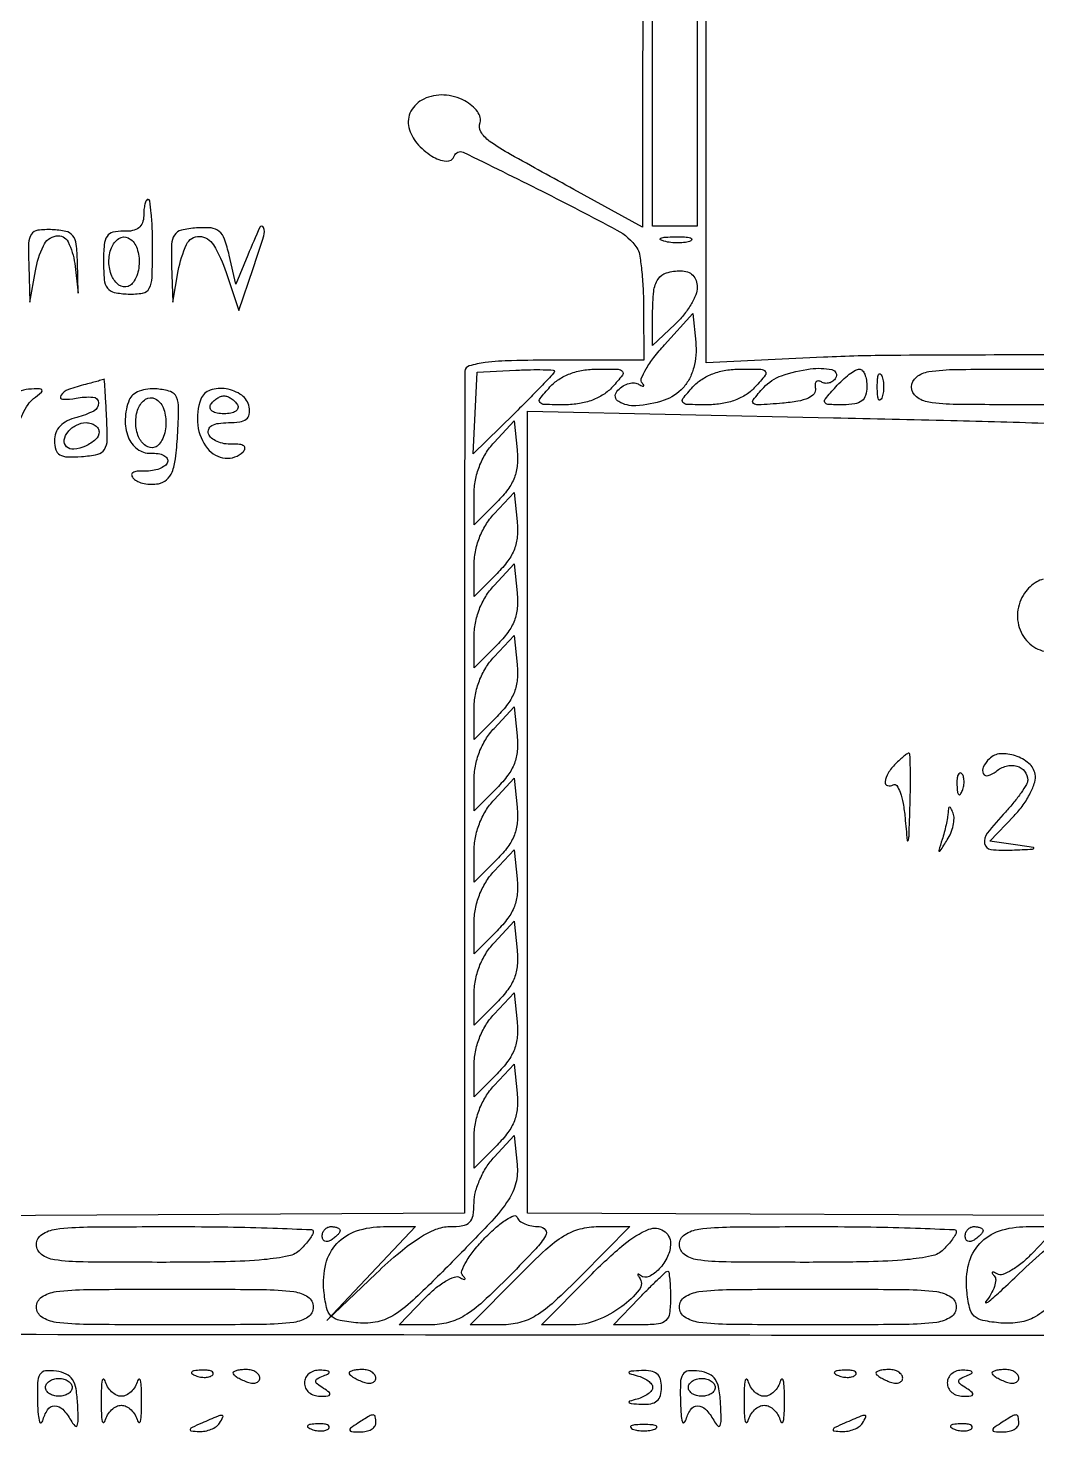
# Model space of a CAD drawing. Extents: x 17 to 822, y 5 to 559.
# Drawn here: x 103.1 to 216, y 5 to 162.2 of the extents above; entities that cross this region are included whole.
import ezdxf

# ---------------------------------------------------------------- set-up
doc = ezdxf.new("R2010")
doc.units = 0
doc.header["$MEASUREMENT"] = 0

msp = doc.modelspace()

# ---------------------------------------------------------------- linework, layer by layer
for points in [[(28.541465, 321.56995, 0.003837), (28.262195, 316.625, 0.008675), (28.061287, 310.227364, 0.003511), (28, 301.5, 0.003578), (28.06167, 292.88239, 0.008422), (28.262009, 286.45432, 0.003502), (28.539273, 281.418683, 0.396166), (28.984759, 281, -0.412408), (29.46258, 280.525118, -0.000102), (29.660656, 247.315001, -0.001361), (29.784568, 206.512136, -0.000505), (29.744627, 149.073465, 0.000484), (29.707363, 98.439679, 0.000802), (29.785835, 55.700313, 0.000037), (29.921293, 17.137127, 0.197981), (30.200712, 16.465954, 0.19867), (31.304134, 16.008298, 0.000006), (186.307387, 15.865424, 0.000281), (374.742824, 15.799819, 0.000104), (639.75, 15.91159)], [(397.73343, 29.476606, -0.00071), (362.974591, 29.429638), (298, 29.434091), (298, 77.054387), (298, 124.674684), (251.639053, 125.31135, 0.001585), (232.925983, 125.509018, 0.001814), (215.037037, 125.57638, 0.001635), (199.860635, 125.528841, 0.010349), (192.139053, 125.319538), (179, 124.69106), (179, 191.34553), (179, 258), (235.476244, 258), (291.952487, 258), (291.726244, 209.999826), (291.5, 161.999652), (294.75, 161.999826), (298, 162), (298.001143, 180.25), (298.002287, 198.5), (365.001143, 198.683133), (432, 198.866266)], [(171.909822, 179.446981), (171.863827, 139.893962), (164.181914, 144.102592, -0.001869), (157.099707, 148.017149, -0.027833), (154.70899, 149.530455, -0.104713), (153.764524, 150.560354, -0.228848), (153.677339, 151.601541, 0.16868), (153.695504, 152.165607, 0.079339), (153.36733, 152.827375, 0.06487), (152.758904, 153.482741, 0.050435), (151.951066, 154.026189, 0.1098), (149.623366, 154.677101, 0.126087), (147.364955, 154.226578, 0.157457), (145.927099, 152.859691, 0.190797), (145.703556, 151.025603, 0.111461), (146.602929, 149.288679, 0.078157), (148.272233, 147.839257, 0.11185), (149.885009, 147.275575, 0.354443), (150.782731, 147.848192, -0.452828), (151.790267, 148.272556, -0.003559), (160.617236, 143.911499, -0.006548), (169.000979, 139.556439, -0.1189), (171.234687, 137.561943, -0.111438), (171.523071, 136.84671, -0.012912), (171.758058, 135.122883, -0.015015), (171.925103, 133.02956, -0.011735), (171.984687, 130.75), (172, 125), (162, 125, 0.006341), (157.20747, 124.939223, 0.024654), (154.249173, 124.717943, 0.037134), (152.438818, 124.354371, 0.329328), (151.967739, 123.75, 0.006273), (151.954582, 122.757638, 0.000017), (151.945394, 109.207813, 0.000104), (151.938725, 93.916147, 0.000065), (151.936972, 76), (151.938466, 29.5), (96.969233, 29.220197)], [(225.468418, 29.187494), (159.000671, 29.5), (159.000335, 74.393775), (159, 119.287549), (193.25, 118.555486, -0.000973), (206.408352, 118.248611, -0.001597), (217.547445, 117.931539, -0.00015), (227.510913, 117.613099, -0.188793)], [(216.738664, 100.465925, 0.07058), (216.015836, 100.181721, 0.060272), (215.279702, 99.638268, 0.050905), (214.646314, 98.90543, 0.131628), (213.869757, 96.773153, 0.130952), (214.260905, 94.53364, 0.140937), (215.675587, 92.89892, 0.160301), (217.670337, 92.369333, 0.159176)], [(217.7701, 19.34797, -0.055463), (215.832822, 17.903945, -0.093053), (214.113959, 17.287865, -0.060519), (212, 17.208141, -0.02703), (209.98829, 17.485978, -0.143297), (209.010529, 17.98998, -0.149513), (208.480728, 18.929691, -0.030266), (208.179665, 20.84354, -0.084431), (208.397442, 23.823696, -0.127752), (209.627534, 26.099458, -0.125745), (211.826991, 27.512217, -0.080368), (214.842079, 28), (218.374182, 28), (215.534066, 25.035558, -0.028015), (214.366255, 23.945885, -0.039669), (213.205998, 23.125446, -0.045083), (212.204777, 22.646624, -0.221967), (211.596975, 22.695883, 0.019046), (211.202589, 22.90102, 0.249141), (211.04319, 22.893555, 0.439216), (211.019326, 22.780465, 0.029261), (211.252182, 22.491477, -0.200854), (211.417563, 22.024421, -0.066282), (211.278338, 21.294535, -0.053615), (210.887937, 20.438735, -0.038866), (210.284968, 19.581152, 0.722738), (210.347488, 19.481685, 0.114438), (210.685876, 19.653526, 0.012353), (212.05418, 20.859627, 0.003772), (214.064232, 22.75, -0.012739), (217.05224, 25.460795, -0.045027)]]:
    msp.add_lwpolyline(points, format="xyb")
msp.add_lwpolyline([(178, 153.5), (178, 140), (175.5, 140), (173, 140), (173, 153.5), (173, 167), (175.5, 167), (178, 167)], close=True)
for points in [[(116, 141.170599, -0.086803), (115.858773, 140.363235, -0.141791), (115.453373, 139.804933, -0.120807), (114.75757, 139.49371, -0.053907), (113.75, 139.420599, 0.064269), (112.561264, 139.309622, 0.194271), (111.905043, 138.85564, 0.125116), (111.580514, 137.917029, 0.020991), (111.5, 136, 0.022257), (111.589128, 133.998794, 0.141736), (111.953637, 133.060709, 0.181078), (112.714724, 132.583212, 0.041364), (114.25, 132.399086, 0.050171), (115.884997, 132.503176, 0.235317), (116.626232, 133.03916, 0.112728), (116.942882, 134.239105, 0.008375), (117, 137.649086, 0.008765), (116.964032, 139.700731, 0.014529), (116.853125, 141.428169, 0.008184), (116.699604, 142.824068, 0.377799), (116.5, 143, 0.2839), (116.306924, 142.880761, 0.049419), (116.146875, 142.462613, 0.040895), (116.036244, 141.871619, 0.025833)], [(119.131641, 135.537292), (119.263282, 131.5), (119.881641, 134.988647, -0.063238), (120.805359, 137.956541, -0.302189), (122.238179, 138.846541, -0.257576), (123.824758, 137.905625, -0.052438), (125.225869, 134.822393), (126.654285, 130.537145), (128.266445, 135.268572, 0.00612), (129.453312, 138.896711, 0.175272), (129.411587, 139.864132, 0.657112), (129.012648, 139.871296, 0.008186), (127.657284, 136.75), (126.308832, 133.5), (125.572837, 136.759668, 0.028399), (125.059555, 138.552432, 0.136266), (124.459542, 139.417357, 0.154085), (123.541536, 139.79221, 0.039509), (121.918421, 139.796961, 0.037483), (120.219415, 139.538476, 0.193758), (119.454887, 139.005628, 0.137815), (119.130343, 137.976313, 0.016033)], [(103.131641, 135.600914), (103.263282, 131.5), (103.881641, 134.988647, -0.065077), (104.768438, 137.801553, -0.242176), (106.190403, 138.905661, -0.332627), (107.532182, 138.245538, -0.087752), (108.275423, 135.810999), (108.678849, 132.5), (108.589425, 136, 0.023084), (108.446941, 137.983698, 0.138333), (108.054517, 138.930862, 0.175714), (107.275954, 139.413806, 0.04269), (105.75, 139.600914, 0.039931), (104.140608, 139.531442, 0.220535), (103.423281, 139.084626, 0.140201), (103.119533, 138.106193, 0.013629)], [(115.5, 136, -0.050064), (115.407308, 135.076578, -0.056662), (115.132967, 134.229739, -0.064911), (114.729077, 133.579954, -0.141756), (114.250526, 133.250175, -0.243271), (113.237026, 133.409078, -0.134073), (112.436755, 134.416197, -0.098804), (112.106155, 135.983229, -0.094621), (112.393537, 137.583158, -0.154883), (113.218381, 138.616347, -0.271668), (114.276661, 138.679078, -0.18325), (115.181218, 137.682423, -0.093904)], [(177.269032, 138.344063, -0.06278), (176.671085, 138.185595, -0.030339), (175.880008, 138.127736, -0.029507), (175.036634, 138.167106, -0.037336), (174.269032, 138.307009, -0.087174), (173.883358, 138.48334, -0.597527), (173.900903, 138.643467, -0.080377), (174.431793, 138.764444, -0.012823), (175.5, 138.805051, -0.014395), (176.580113, 138.787295, -0.052471), (177.257153, 138.684921, -0.333666), (177.386009, 138.52287, -0.31318)], [(178, 133.174314, -0.098805), (177.827543, 132.310116, -0.036434), (177.265625, 131.195014, -0.034375), (176.456676, 130.033466, -0.034902), (175.5, 129), (173, 126.651372), (173, 130.159019, -0.024859), (173.127097, 132.713758, -0.120544), (173.606728, 134.072476, -0.179002), (174.548173, 134.76943, -0.070872), (176.166667, 135, -0.085817), (176.912558, 134.87103, -0.110668), (177.498953, 134.501043, -0.110948), (177.870402, 133.917036, -0.086591)], [(176.415347, 121.90646, -0.127742), (174.273119, 120.499496, -0.067815), (171.135621, 119.89091, -0.145519), (169.195732, 120.350939, -0.465194), (168.990862, 121.48899, -0.063388), (169.548201, 122.009734, -0.071293), (170.197515, 122.349852, -0.081458), (170.835892, 122.464443, -0.134312), (171.363307, 122.328664, 0.017839), (171.773424, 122.113418, 0.173633), (171.96538, 122.093419, 0.510377), (172.00459, 122.189645, 0.043834), (171.816709, 122.439633, -0.290464), (171.733032, 122.936802, -0.032728), (172.269226, 124.008089, -0.031563), (173.146285, 125.310675, -0.020181), (174.316709, 126.711428), (177.5, 130.22294), (177.820335, 127.01793, -0.043498), (177.838932, 125.550907, -0.048533), (177.597933, 124.15744, -0.051688), (177.114899, 122.917693, -0.06528)], [(109.5, 122.286934, 0.030125), (107.587435, 121.703096, 0.152769), (106.717305, 121.028195, 0.598602), (106.927685, 120.614939, 0.052552), (108.424177, 120.740755, -0.063316), (110.317694, 120.859102, -0.385427), (110.944658, 120.213807, -0.292561), (110.403587, 119.298772, -0.055469), (108.5, 118.589356, 0.054602), (107.427299, 118.191699, 0.086603), (106.641553, 117.610486, 0.098722), (106.166275, 116.859667, 0.092143), (106, 115.965064, 0.075693), (106.150885, 114.974085, 0.187581), (106.601015, 114.409465, 0.124877), (107.462393, 114.163239, 0.026509), (109.034928, 114.199485, 0.033963), (110.848593, 114.462381, 0.203185), (111.612774, 114.999632, 0.13957), (111.913836, 116.047512, 0.013536), (111.848067, 118.715369, 0.00151), (111.758478, 120.350447, 0.002622), (111.672881, 121.707314, 0.000529), (111.591632, 122.877805, 0.749522), (111.563139, 122.883999, -0.197602), (111.492027, 122.826238, -0.002572), (110.931047, 122.66076, -0.006959), (110.271153, 122.479704, -0.004454)], [(162, 123.754285, -0.190384), (161.911903, 123.531305, -0.001735), (160.66238, 122.206066, -0.005586), (159.191874, 120.691506, -0.003543), (157.446401, 118.958208), (152.892803, 114.5), (153.124066, 119.072335), (153.35533, 123.64467), (157.677665, 123.868412, -0.007312), (159.335038, 123.92992, -0.012218), (160.730314, 123.92718, -0.005873), (161.877156, 123.883415, -0.399676)], [(168.5, 122, -0.065737), (167.503381, 121.153811, -0.053162), (166.248809, 120.522141, -0.04919), (164.790592, 120.131231, -0.040927), (163.190025, 120, -0.006407), (160.877306, 120.029637, -0.214078), (160.389808, 120.263573, -0.359731), (160.385064, 120.696593, -0.013972), (161.5, 122, -0.065737), (162.496619, 122.846189, -0.053162), (163.751191, 123.477859, -0.04919), (165.209408, 123.868769, -0.040927), (166.809975, 124, -0.006407), (169.122694, 123.970363, -0.214078), (169.610192, 123.736427, -0.359731), (169.614936, 123.303407, -0.013972)], [(184.5, 122, -0.065737), (183.503381, 121.153811, -0.053162), (182.248809, 120.522141, -0.04919), (180.790592, 120.131231, -0.040927), (179.190025, 120, -0.006407), (176.877306, 120.029637, -0.214078), (176.389808, 120.263573, -0.359731), (176.385064, 120.696593, -0.013972), (177.5, 122, -0.065737), (178.496619, 122.846189, -0.053162), (179.751191, 123.477859, -0.04919), (181.209408, 123.868769, -0.040927), (182.809975, 124, -0.006407), (185.122694, 123.970363, -0.214078), (185.610192, 123.736427, -0.359731), (185.614936, 123.303407, -0.013972)], [(193.489919, 122.983688, -0.092929), (193.177412, 122.64068, -0.096298), (192.765582, 122.439419, -0.099244), (192.318852, 122.410465, -0.105503), (191.906125, 122.558018, 0.1082), (191.564108, 122.678238, 0.240785), (191.311893, 122.586137, 0.177582), (191.18799, 122.290277, 0.062501), (191.225223, 121.82433, -0.229598), (191.075406, 121.229642, -0.113814), (190.439183, 120.750007, -0.062597), (189.270712, 120.395846, -0.021997), (187.528428, 120.176425, -0.004432), (184.827174, 119.980435, -0.192183), (184.293803, 120.154925, -0.410756), (184.255473, 120.555494, -0.012869), (185.433416, 121.926425, -0.125635), (187.444366, 123.259141, -0.051251), (190.659432, 124.021762, -0.083481), (193.079797, 123.93437, -0.521152)], [(197, 122, -0.077306), (196.852315, 121.050515, -0.155377), (196.418127, 120.438325, -0.122462), (195.625669, 120.101504, -0.039568), (194.345012, 120, -0.009647), (192.627713, 120.033138, -0.290928), (192.288091, 120.267893, -0.28175), (192.350436, 120.681788, -0.0092), (193.5, 122, -0.021385), (194.254929, 122.765682, -0.02603), (195.026517, 123.4125, -0.026046), (195.717217, 123.878502, -0.136196), (196.154988, 124, -0.21777), (196.478306, 123.852171, -0.078499), (196.751778, 123.4125, -0.059688), (196.93811, 122.765783, -0.040344)], [(198.662281, 120.75, -0.174857), (198.474999, 120.540618, -0.447206), (198.306058, 120.601562, -0.078554), (198.189089, 121.10856, -0.017491), (198.157895, 122, -0.017491), (198.189089, 122.89144, -0.078554), (198.306058, 123.398438, -0.447206), (198.474999, 123.459382, -0.174857), (198.662281, 123.25, -0.057986), (198.818615, 122.679992, -0.037979), (198.87034, 122, -0.037979), (198.818615, 121.320008, -0.057986)], [(229, 122, -0.22979), (228.461675, 120.890509, -0.130799), (227.0625, 120.287037, -0.034233), (223.96815, 120.043195, -0.00255), (215.5, 120, -0.00255), (207.03185, 120.043195, -0.034233), (203.9375, 120.287037, -0.130799), (202.538325, 120.890509, -0.22979), (202, 122, -0.22979), (202.538325, 123.109491, -0.130799), (203.9375, 123.712963, -0.034233), (207.03185, 123.956805, -0.00255), (215.5, 124, -0.00255), (223.96815, 123.956805, -0.034233), (227.0625, 123.712963, -0.130799), (228.461675, 123.109491, -0.22979)], [(101.149832, 117.537196, 0.001688), (101.244039, 115.210786, 0.113705), (101.349316, 114.830817, 0.718276), (101.471461, 114.851998, 0.004179), (101.712049, 116.5, -0.040222), (101.984631, 117.73632, -0.035308), (102.460402, 118.9703, -0.036973), (103.053962, 120.025258, -0.082384), (103.680542, 120.696764, 0.012129), (104.545448, 121.395971, 0.354696), (104.594175, 121.656373, 0.28518), (104.337983, 121.802537, 0.00951), (103.118325, 121.73396, 0.082118), (102.017078, 121.46557, 0.18437), (101.407643, 120.877488, 0.102495), (101.141961, 119.764401, 0.016782)], [(114.386334, 120.564387, 0.079858), (113.928302, 118.383689, 0.107388), (114.261407, 116.399209, 0.136725), (115.290504, 115.051179, 0.172467), (116.77745, 114.58235, -0.045767), (117.622809, 114.535532, -0.084688), (118.274668, 114.32257, -0.135162), (118.633245, 113.986212, -0.224986), (118.676241, 113.58235, -0.152194), (118.372829, 113.173651, -0.064582), (117.76793, 112.842304, -0.055564), (116.978546, 112.631354, -0.047064), (116.115851, 112.58294, 0.030422), (115.256122, 112.563311, 0.127753), (114.772682, 112.393506, 0.308818), (114.658506, 112.107504, 0.142496), (114.86084, 111.73916, 0.096594), (115.350219, 111.4095, 0.04928), (116.060601, 111.1884, 0.046406), (116.865027, 111.099138, 0.051488), (117.64378, 111.165586, 0.131529), (118.566604, 111.61086, 0.120288), (119.181179, 112.47126, 0.065218), (119.563916, 113.966593, 0.015426), (119.794568, 116.537569, 0.009836), (119.915708, 119.645812, 0.10816), (119.673954, 120.862149, 0.216063), (118.992057, 121.47674, 0.056402), (117.509983, 121.769864, 0.050408), (116.461143, 121.750819, 0.062436), (115.514025, 121.515428, 0.0733), (114.786567, 121.104068, 0.136693)], [(122.416448, 120.642863, 0.122974), (122.058325, 117.714434, 0.138802), (123.156144, 115.109673, 0.199686), (125.124942, 114.02927, 0.227062), (127.13916, 114.73916, 0.142496), (127.341494, 115.107504, 0.308818), (127.227318, 115.393506, 0.127753), (126.743878, 115.563311, 0.030422), (125.884149, 115.58294, -0.054303), (125.017448, 115.644147, -0.060219), (124.215655, 115.891551, -0.06863), (123.595028, 116.277746, -0.136477), (123.267876, 116.75, -0.184217), (123.283375, 117.270241, -0.167607), (123.641341, 117.673263, -0.093845), (124.383155, 117.923437, -0.034545), (125.489991, 118, 0.033297), (126.764709, 118.084983, 0.128823), (127.491721, 118.383293, 0.190885), (127.820402, 118.921854, 0.090006), (127.813108, 119.75, 0.191325), (126.975259, 121.067531, 0.116102), (125.247127, 121.788274, 0.123347), (123.455777, 121.641968, 0.222948)], [(118.5, 118, -0.050064), (118.407308, 117.076578, -0.056662), (118.132967, 116.229739, -0.064911), (117.729077, 115.579954, -0.141756), (117.250526, 115.250175, -0.243271), (116.237026, 115.409078, -0.134073), (115.436755, 116.416197, -0.098804), (115.106155, 117.983229, -0.094621), (115.393537, 119.583158, -0.154883), (116.218381, 120.616347, -0.271668), (117.276661, 120.679078, -0.18325), (118.181218, 119.682423, -0.093904)], [(126.5, 120, -0.210115), (126.553029, 119.621971, -0.178861), (126.314314, 119.29375, -0.100989), (125.768372, 119.071437, -0.046386), (125, 119, -0.046386), (124.231628, 119.071437, -0.100989), (123.685686, 119.29375, -0.178861), (123.446971, 119.621971, -0.210115), (123.5, 120, -0.057296), (123.80183, 120.382513, -0.050113), (124.195564, 120.70625, -0.052849), (124.617099, 120.926995, -0.094481), (125, 121, -0.094481), (125.382901, 120.926995, -0.052849), (125.804436, 120.70625, -0.050113), (126.19817, 120.382513, -0.057296)], [(111, 116.968615, -0.213422), (110.621817, 116.122972, -0.075769), (109.486858, 115.381846, -0.076784), (108.197884, 115.019605, -0.230479), (107.356736, 115.30993, -0.242984), (107.115307, 116.067091, -0.130219), (107.532249, 116.983357, -0.102648), (108.459491, 117.733481, -0.119467), (109.559017, 118, -0.069866), (110.109745, 117.922668, -0.085761), (110.576711, 117.697031, -0.100101), (110.888923, 117.361922, -0.138501)], [(155.574735, 109.12019), (153, 106.545455), (153, 109.958276, -0.046579), (153.149064, 111.554931, -0.045698), (153.59122, 113.107089, -0.046141), (154.302569, 114.539028, -0.049589), (155.25, 115.779185), (157.5, 118.187273), (157.824735, 114.941099, -0.045844), (157.838358, 113.255371, -0.071447), (157.513159, 111.842277, -0.067589), (156.78635, 110.523858, -0.036668)], [(155.574735, 101.12019), (153, 98.545455), (153, 101.958276, -0.046579), (153.149064, 103.554931, -0.045698), (153.59122, 105.107089, -0.046141), (154.302569, 106.539028, -0.049589), (155.25, 107.779185), (157.5, 110.187273), (157.824735, 106.941099, -0.045844), (157.838358, 105.255371, -0.071447), (157.513159, 103.842277, -0.067589), (156.78635, 102.523858, -0.036668)], [(155.574735, 93.12019), (153, 90.545455), (153, 93.958276, -0.046579), (153.149064, 95.554931, -0.045698), (153.59122, 97.107089, -0.046141), (154.302569, 98.539028, -0.049589), (155.25, 99.779185), (157.5, 102.187273), (157.824735, 98.941099, -0.045844), (157.838358, 97.255371, -0.071447), (157.513159, 95.842277, -0.067589), (156.78635, 94.523858, -0.036668)], [(155.574735, 85.12019), (153, 82.545455), (153, 85.958276, -0.046579), (153.149064, 87.554931, -0.045698), (153.59122, 89.107089, -0.046141), (154.302569, 90.539028, -0.049589), (155.25, 91.779185), (157.5, 94.187273), (157.824735, 90.941099, -0.045844), (157.838358, 89.255371, -0.071447), (157.513159, 87.842277, -0.067589), (156.78635, 86.523858, -0.036668)], [(155.574735, 77.12019), (153, 74.545455), (153, 77.958276, -0.046579), (153.149064, 79.554931, -0.045698), (153.59122, 81.107089, -0.046141), (154.302569, 82.539028, -0.049589), (155.25, 83.779185), (157.5, 86.187273), (157.824735, 82.941099, -0.045844), (157.838358, 81.255371, -0.071447), (157.513159, 79.842277, -0.067589), (156.78635, 78.523858, -0.036668)], [(200.2, 79.8, 0.055785), (199.372416, 78.76383, 0.113545), (199.030389, 77.78565, 0.367277), (199.307987, 77.374367, 0.209666), (199.941388, 77.463776, -0.400809), (200.32995, 77.381431, -0.063794), (200.719016, 76.619546, -0.041949), (201.052349, 75.370927, -0.021859), (201.266681, 73.772793, 0.002055), (201.504609, 71.241477, 0.793162), (201.614542, 71.226897, 0.082147), (201.711995, 71.713632, 0.000826), (201.825293, 75.25, 0.004886), (201.870723, 77.45482, 0.008154), (201.860555, 79.310937, 0.002653), (201.817876, 80.885883, 0.404756), (201.7, 81, 0.157369), (201.525676, 80.943741, 0.012597), (201.135625, 80.6475, 0.016057), (200.681514, 80.259658, 0.01161)], [(210.708849, 80.375516, 0.076222), (210.028744, 79.449071, 0.24682), (210.030864, 78.710064, 0.360858), (210.574882, 78.485596, 0.09817), (211.456195, 78.963645, -0.108098), (212.592374, 79.551353, -0.133148), (213.781401, 79.548103, -0.159615), (214.660659, 78.966961, -0.169137), (215, 77.992505, -0.135326), (214.863702, 77.498138, -0.017663), (214.265625, 76.571919, -0.019503), (213.457329, 75.503532, -0.015182), (212.5, 74.405499, 0.018902), (210.467227, 72.038643, 0.214777), (210.171009, 70.87215, 0.335849), (210.879733, 70.214118, 0.036609), (213.25, 70.149832, 0.000594), (215.55187, 70.258694, 0.237264), (215.689518, 70.336478, 0.54946), (215.651525, 70.422867, 0.000847), (213.636993, 70.727159), (210.773986, 71.154654), (213.479358, 73.978454, 0.035638), (214.491706, 75.198226, 0.038777), (215.289211, 76.516748, 0.042168), (215.782453, 77.743916, 0.122184), (215.83215, 78.651127, 0.171446), (215.128943, 79.856753, 0.094911), (213.627409, 80.704399, 0.096404), (211.940154, 80.929197, 0.183426)], [(207.078947, 77.416667, 0.018894), (207.137993, 76.670344, 0.168741), (207.279315, 76.37858, 0.470617), (207.461564, 76.395823, 0.054073), (207.683114, 76.8125, 0.051402), (207.839148, 77.359369, 0.05415), (207.876576, 77.916927, 0.060344), (207.797407, 78.402231, 0.126455), (207.604167, 78.729167, 0.296942), (207.385309, 78.77538, 0.208169), (207.200665, 78.592839, 0.077125), (207.089945, 78.112848, 0.028489)], [(155.574735, 69.12019), (153, 66.545455), (153, 69.958276, -0.046579), (153.149064, 71.554931, -0.045698), (153.59122, 73.107089, -0.046141), (154.302569, 74.539028, -0.049589), (155.25, 75.779185), (157.5, 78.187273), (157.824735, 74.941099, -0.045844), (157.838358, 73.255371, -0.071447), (157.513159, 71.842277, -0.067589), (156.78635, 70.523858, -0.036668)], [(206.078947, 74.331787, -0.026585), (206.009284, 73.757118, -0.010249), (205.854136, 72.96865, -0.010113), (205.650633, 72.118725, -0.012294), (205.424495, 71.331787, 0.001747), (205.041936, 70.099086, 0.48031), (205.096136, 70.019541, 0.274771), (205.215612, 70.078613, 0.001285), (205.995269, 71.287676, 0.045436), (206.397416, 72.06133, 0.043469), (206.660355, 72.906342, 0.046663), (206.756682, 73.695062, 0.103788), (206.649722, 74.287676, 0.013863), (206.403102, 74.850283, 0.269455), (206.252586, 74.95404, 0.393954), (206.135852, 74.860903, 0.019832)], [(155.574735, 61.12019), (153, 58.545455), (153, 61.958276, -0.046579), (153.149064, 63.554931, -0.045698), (153.59122, 65.107089, -0.046141), (154.302569, 66.539028, -0.049589), (155.25, 67.779185), (157.5, 70.187273), (157.824735, 66.941099, -0.045844), (157.838358, 65.255371, -0.071447), (157.513159, 63.842277, -0.067589), (156.78635, 62.523858, -0.036668)], [(155.574735, 53.12019), (153, 50.545455), (153, 53.958276, -0.046579), (153.149064, 55.554931, -0.045698), (153.59122, 57.107089, -0.046141), (154.302569, 58.539028, -0.049589), (155.25, 59.779185), (157.5, 62.187273), (157.824735, 58.941099, -0.045844), (157.838358, 57.255371, -0.071447), (157.513159, 55.842277, -0.067589), (156.78635, 54.523858, -0.036668)], [(155.574735, 45.12019), (153, 42.545455), (153, 45.958276, -0.046579), (153.149064, 47.554931, -0.045698), (153.59122, 49.107089, -0.046141), (154.302569, 50.539028, -0.049589), (155.25, 51.779185), (157.5, 54.187273), (157.824735, 50.941099, -0.045844), (157.838358, 49.255371, -0.071447), (157.513159, 47.842277, -0.067589), (156.78635, 46.523858, -0.036668)], [(155.574735, 37.12019), (153, 34.545455), (153, 37.958276, -0.046579), (153.149064, 39.554931, -0.045698), (153.59122, 41.107089, -0.046141), (154.302569, 42.539028, -0.049589), (155.25, 43.779185), (157.5, 46.187273), (157.824735, 42.941099, -0.045844), (157.838358, 41.255371, -0.071447), (157.513159, 39.842277, -0.067589), (156.78635, 38.523858, -0.036668)], [(150.824646, 24.309943, -0.00653), (146.449945, 20.011523, -0.04581), (144.112699, 18.152253, -0.092057), (142.21362, 17.356407, -0.074021), (140, 17.21128, -0.027004), (137.98774, 17.487263, -0.14344), (137.01027, 17.990235, -0.149657), (136.480666, 18.929269, -0.030233), (136.179665, 20.84354, -0.084405), (136.397642, 23.828496, -0.128258), (137.629877, 26.103348, -0.12592), (139.836346, 27.513649, -0.079718), (142.867396, 28), (146.424816, 28), (141.462861, 22.75), (136.500907, 17.5), (142.031899, 22.75, -0.014502), (144.719164, 25.156519, -0.033658), (146.897855, 26.758573, -0.04582), (148.72227, 27.697228, -0.096195), (150.281445, 28, 0.03797), (151.726443, 28.10989, 0.158171), (152.496927, 28.496965, 0.160087), (152.888154, 29.259531, 0.039156), (153, 30.685549, -0.067114), (153.162225, 31.888686, -0.036992), (153.660937, 33.289593, -0.036125), (154.388708, 34.660051, -0.047807), (155.25, 35.779185), (157.5, 38.187273), (157.824646, 34.942299, -0.084899), (157.680956, 32.883436, -0.086003), (156.860671, 30.999485, -0.042975), (154.977969, 28.613959, -0.006776)], [(160.299173, 28, -0.238337), (160.980447, 27.655697, -0.302561), (161.012978, 26.968447, -0.053999), (159.921315, 25.527063, -0.005763), (157, 22.5, -0.011935), (153.983187, 19.587661, -0.047667), (151.938057, 18.037301, -0.074121), (150.136121, 17.263928, -0.06445), (148.097069, 17), (144.625818, 17), (147.465934, 19.964442, -0.028015), (148.633745, 21.054115, -0.039669), (149.794002, 21.874554, -0.045083), (150.795223, 22.353376, -0.221967), (151.403025, 22.304117, 0.019292), (151.796957, 22.099462, 0.263083), (151.952286, 22.110969, 0.425581), (151.973221, 22.227596, 0.027649), (151.732416, 22.523925, -0.285132), (151.634204, 23.057119, -0.040258), (152.146116, 24.106549, -0.035926), (153.027412, 25.377932, -0.02296), (154.21864, 26.725579, -0.019705), (155.491932, 27.939696, -0.037692), (156.618605, 28.790625, -0.054311), (157.463244, 29.212255, -0.423832), (157.819557, 29.041328, 0.151853), (158.106443, 28.642146, 0.062242), (158.691127, 28.30589, 0.05379), (159.457624, 28.077063, 0.045691)], [(135, 27.428571, -0.13383), (134.916735, 27.123056, -0.022027), (134.580357, 26.605357, -0.022866), (134.118396, 26.017412, -0.018427), (133.571429, 25.428571, -0.146597), (132.239223, 24.71065, -0.02782), (129.481119, 24.300761, -0.018474), (125.178282, 24.064029, -0.004505), (118.071429, 24, -0.002415), (109.221956, 24.042738, -0.032894), (106.008929, 24.285533, -0.126418), (104.555815, 24.887413, -0.235886), (104, 26, -0.250083), (104.597748, 27.120358, -0.116079), (106.1875, 27.717742, -0.02996), (109.697091, 27.958247, -0.00213), (119.5, 28, -0.003455), (125.443413, 27.958931, -0.005758), (130.446875, 27.832143, -0.00133), (134.777205, 27.660965, -0.401916)], [(138, 27.559017, -0.151918), (137.934461, 27.34829, -0.038439), (137.70625, 27.066025, -0.035638), (137.382774, 26.768994, -0.029505), (137, 26.5, -0.082592), (136.6179, 26.343488, -0.161196), (136.29375, 26.3746, -0.182303), (136.078288, 26.586039, -0.108972), (136, 26.940983, -0.093332), (136.076123, 27.345238, -0.09642), (136.29375, 27.688914, -0.099167), (136.618444, 27.918938, -0.105053), (137, 28, -0.042167), (137.382849, 27.967655, -0.061769), (137.70625, 27.870461, -0.081139), (137.92554, 27.727648, -0.210953)], [(165, 22.5, -0.011886), (161.973242, 19.577487, -0.048077), (159.930364, 18.030834, -0.074769), (158.125658, 17.262096, -0.063442), (156.06832, 17), (152.56832, 17), (158, 22.5, -0.011886), (161.026758, 25.422513, -0.048077), (163.069636, 26.969166, -0.074769), (164.874342, 27.737904, -0.063442), (166.93168, 28), (170.43168, 28)], [(175, 26.122445, -0.108951), (174.676637, 24.656075, -0.078223), (173.739875, 23.257659, -0.095436), (172.595261, 22.415803, -0.27817), (171.657991, 22.508676, 0.019439), (171.422861, 22.670407, 0.380854), (171.342847, 22.657153, 0.32436), (171.338262, 22.56832, 0.017482), (171.509146, 22.324187, -0.34094), (171.492858, 20.907578, -0.069715), (169.558521, 19.058257, -0.059808), (166.76651, 17.517516, -0.096493), (164.109846, 17), (160.56832, 17), (166, 22.5, -0.022139), (169.786013, 26.008529, -0.080285), (172.587774, 27.698975, -0.243677), (174.22682, 27.542163, -0.254644)], [(207, 27.428571, -0.13383), (206.916735, 27.123056, -0.022027), (206.580357, 26.605357, -0.022866), (206.118396, 26.017412, -0.018427), (205.571429, 25.428571, -0.146597), (204.239223, 24.71065, -0.02782), (201.481119, 24.300761, -0.018474), (197.178282, 24.064029, -0.004505), (190.071429, 24, -0.002415), (181.221956, 24.042738, -0.032894), (178.008929, 24.285533, -0.126418), (176.555815, 24.887413, -0.235886), (176, 26, -0.250083), (176.597748, 27.120358, -0.116079), (178.1875, 27.717742, -0.02996), (181.697091, 27.958247, -0.00213), (191.5, 28, -0.003455), (197.443413, 27.958931, -0.005758), (202.446875, 27.832143, -0.00133), (206.777205, 27.660965, -0.401916)], [(210, 27.559017, -0.151918), (209.934461, 27.34829, -0.038439), (209.70625, 27.066025, -0.035638), (209.382774, 26.768994, -0.029505), (209, 26.5, -0.082592), (208.6179, 26.343488, -0.161196), (208.29375, 26.3746, -0.182303), (208.078288, 26.586039, -0.108972), (208, 26.940983, -0.093332), (208.076123, 27.345238, -0.09642), (208.29375, 27.688914, -0.099167), (208.618444, 27.918938, -0.105053), (209, 28, -0.042167), (209.382849, 27.967655, -0.061769), (209.70625, 27.870461, -0.081139), (209.92554, 27.727648, -0.210953)], [(175, 20, -0.031162), (174.893327, 18.290099, -0.174494), (174.484409, 17.485324, -0.163634), (173.640028, 17.09728, -0.026602), (171.812909, 17), (168.625818, 17), (171.5, 20, -0.005081), (172.624204, 21.149798, -0.007831), (173.621808, 22.11875, -0.003317), (174.486588, 22.922013, -0.187632), (174.687091, 23, -0.37258), (174.811623, 22.892246, -0.01007), (174.908083, 22.11875, -0.016197), (174.977485, 21.150236, -0.009786)], [(135, 19, -0.250083), (134.402252, 17.879642, -0.116079), (132.8125, 17.282258, -0.02996), (129.302909, 17.041753, -0.00213), (119.5, 17, -0.00213), (109.697091, 17.041753, -0.02996), (106.1875, 17.282258, -0.116079), (104.597748, 17.879642, -0.250083), (104, 19, -0.250083), (104.597748, 20.120358, -0.116079), (106.1875, 20.717742, -0.02996), (109.697091, 20.958247, -0.00213), (119.5, 21, -0.00213), (129.302909, 20.958247, -0.02996), (132.8125, 20.717742, -0.116079), (134.402252, 20.120358, -0.250083)], [(207, 19, -0.250083), (206.402252, 17.879642, -0.116079), (204.8125, 17.282258, -0.02996), (201.302909, 17.041753, -0.00213), (191.5, 17, -0.00213), (181.697091, 17.041753, -0.02996), (178.1875, 17.282258, -0.116079), (176.597748, 17.879642, -0.250083), (176, 19, -0.250083), (176.597748, 20.120358, -0.116079), (178.1875, 20.717742, -0.02996), (181.697091, 20.958247, -0.00213), (191.5, 21, -0.00213), (201.302909, 20.958247, -0.02996), (204.8125, 20.717742, -0.116079), (206.402252, 20.120358, -0.250083)], [(104.116001, 8.319551, 0.011639), (104.189529, 6.950072, 0.048371), (104.332266, 6.136056, 0.443513), (104.508581, 6.047456, 0.240996), (104.689326, 6.25, -0.081312), (105.241961, 7.494593, -0.247215), (106.026326, 7.929165, -0.210953), (106.931873, 7.55208, -0.062632), (107.842498, 6.316956, 0.053175), (108.288093, 5.688092, 0.54728), (108.54679, 5.728093, 0.108517), (108.6719, 6.346264, 0.008174), (108.615365, 8.066956, 0.0282), (108.429273, 9.823036, 0.101739), (108.029951, 10.868861, 0.140861), (107.332591, 11.484694, 0.075331), (106.223176, 11.819551, 0.061003), (105.006589, 11.844984, 0.236232), (104.387848, 11.452818, 0.128945), (104.114476, 10.521288, 0.014835)], [(121.8125, 11.316886, 0.051402), (122.359369, 11.160852, 0.05415), (122.916927, 11.123424, 0.060344), (123.402231, 11.202593, 0.126455), (123.729167, 11.395833, 0.296942), (123.77538, 11.614691, 0.208169), (123.592839, 11.799335, 0.077125), (123.112848, 11.910055, 0.028489), (122.416667, 11.921053, 0.018894), (121.670344, 11.862007, 0.168741), (121.37858, 11.720685, 0.470617), (121.395823, 11.538436, 0.054073)], [(126, 11.606989, 0.222225), (126.087111, 11.420671, 0.030693), (126.440625, 11.160341, 0.030395), (126.925442, 10.887494, 0.02136), (127.5, 10.638374, 0.055937), (128.074366, 10.488865, 0.100118), (128.559375, 10.516384, 0.147206), (128.877514, 10.710807, 0.184534), (129, 11.031385, 0.152681), (128.884506, 11.400789, 0.098158), (128.559375, 11.715469, 0.08088), (128.073532, 11.92777, 0.062722), (127.5, 12, 0.024748), (126.925176, 11.971531, 0.039339), (126.440625, 11.884553, 0.046727), (126.096084, 11.758929, 0.289661)], [(134, 10.5, 0.116238), (134.13455, 9.929049, 0.101436), (134.514062, 9.445123, 0.094034), (135.081711, 9.123084, 0.08452), (135.75, 9.015313, 0.015246), (136.635609, 9.050082, 0.278496), (136.857048, 9.205828, 0.3487), (136.795767, 9.439555, 0.019656), (136.136847, 9.894262, -0.022213), (135.426195, 10.390051, -0.233412), (135.273695, 10.69893, -0.275386), (135.436975, 10.972905, -0.029355), (136.136847, 11.300002, 0.023718), (136.709835, 11.559972, 0.438953), (136.757373, 11.731622, 0.232968), (136.5442, 11.864069, 0.013273), (135.75, 11.921053, 0.084943), (135.081752, 11.837493, 0.097345), (134.514062, 11.536184, 0.105533), (134.134948, 11.065902, 0.117584)], [(139, 11.606989, 0.222225), (139.087111, 11.420671, 0.030693), (139.440625, 11.160341, 0.030395), (139.925442, 10.887494, 0.02136), (140.5, 10.638374, 0.055937), (141.074366, 10.488865, 0.100118), (141.559375, 10.516384, 0.147206), (141.877514, 10.710807, 0.184534), (142, 11.031385, 0.152681), (141.884506, 11.400789, 0.098158), (141.559375, 11.715469, 0.08088), (141.073532, 11.92777, 0.062722), (140.5, 12, 0.024748), (139.925176, 11.971531, 0.039339), (139.440625, 11.884553, 0.046727), (139.096084, 11.758929, 0.289661)], [(171.25, 11.310674, -0.042954), (171.919656, 11.072686, -0.05393), (172.485938, 10.737018, -0.063987), (172.874169, 10.360086, -0.169692), (173, 10, -0.169692), (172.874169, 9.639914, -0.063987), (172.485938, 9.262982, -0.05393), (171.919656, 8.927314, -0.042954), (171.25, 8.689326, 0.01159), (170.4117, 8.449367, 0.541772), (170.37122, 8.306344, 0.197309), (170.607705, 8.187999, 0.005718), (171.75, 8.116001, 0.052892), (172.797666, 8.172814, 0.135122), (173.48325, 8.485975, 0.149531), (173.870529, 9.081183, 0.070109), (174, 10, 0.070109), (173.870529, 10.918817, 0.149531), (173.48325, 11.514025, 0.135122), (172.797666, 11.827186, 0.052892), (171.75, 11.883999, 0.005718), (170.607705, 11.812001, 0.197309), (170.37122, 11.693656, 0.541772), (170.4117, 11.550633, 0.01159)], [(176.116001, 8.319551, 0.011639), (176.189529, 6.950072, 0.048371), (176.332266, 6.136056, 0.443513), (176.508581, 6.047456, 0.240996), (176.689326, 6.25, -0.081312), (177.241961, 7.494593, -0.247215), (178.026326, 7.929165, -0.210953), (178.931873, 7.55208, -0.062632), (179.842498, 6.316956, 0.053175), (180.288093, 5.688092, 0.54728), (180.54679, 5.728093, 0.108517), (180.6719, 6.346264, 0.008174), (180.615365, 8.066956, 0.0282), (180.429273, 9.823036, 0.101739), (180.029951, 10.868861, 0.140861), (179.332591, 11.484694, 0.075331), (178.223176, 11.819551, 0.061003), (177.006589, 11.844984, 0.236232), (176.387848, 11.452818, 0.128945), (176.114476, 10.521288, 0.014835)], [(193.8125, 11.316886, 0.051402), (194.359369, 11.160852, 0.05415), (194.916927, 11.123424, 0.060344), (195.402231, 11.202593, 0.126455), (195.729167, 11.395833, 0.296942), (195.77538, 11.614691, 0.208169), (195.592839, 11.799335, 0.077125), (195.112848, 11.910055, 0.028489), (194.416667, 11.921053, 0.018894), (193.670344, 11.862007, 0.168741), (193.37858, 11.720685, 0.470617), (193.395823, 11.538436, 0.054073)], [(198, 11.606989, 0.222225), (198.087111, 11.420671, 0.030693), (198.440625, 11.160341, 0.030395), (198.925442, 10.887494, 0.02136), (199.5, 10.638374, 0.055937), (200.074366, 10.488865, 0.100118), (200.559375, 10.516384, 0.147206), (200.877514, 10.710807, 0.184534), (201, 11.031385, 0.152681), (200.884506, 11.400789, 0.098158), (200.559375, 11.715469, 0.08088), (200.073532, 11.92777, 0.062722), (199.5, 12, 0.024748), (198.925176, 11.971531, 0.039339), (198.440625, 11.884553, 0.046727), (198.096084, 11.758929, 0.289661)], [(206, 10.5, 0.116238), (206.13455, 9.929049, 0.101436), (206.514062, 9.445123, 0.094034), (207.081711, 9.123084, 0.08452), (207.75, 9.015313, 0.015246), (208.635609, 9.050082, 0.278496), (208.857048, 9.205828, 0.3487), (208.795767, 9.439555, 0.019656), (208.136847, 9.894262, -0.022213), (207.426195, 10.390051, -0.233412), (207.273695, 10.69893, -0.275386), (207.436975, 10.972905, -0.029355), (208.136847, 11.300002, 0.023718), (208.709835, 11.559972, 0.438953), (208.757373, 11.731622, 0.232968), (208.5442, 11.864069, 0.013273), (207.75, 11.921053, 0.084943), (207.081752, 11.837493, 0.097345), (206.514062, 11.536184, 0.105533), (206.134948, 11.065902, 0.117584)], [(211, 11.606989, 0.222225), (211.087111, 11.420671, 0.030693), (211.440625, 11.160341, 0.030395), (211.925442, 10.887494, 0.02136), (212.5, 10.638374, 0.055937), (213.074366, 10.488865, 0.100118), (213.559375, 10.516384, 0.147206), (213.877514, 10.710807, 0.184534), (214, 11.031385, 0.152681), (213.884506, 11.400789, 0.098158), (213.559375, 11.715469, 0.08088), (213.073532, 11.92777, 0.062722), (212.5, 12, 0.024748), (211.925176, 11.971531, 0.039339), (211.440625, 11.884553, 0.046727), (211.096084, 11.758929, 0.289661)], [(108, 10, -0.148195), (107.884432, 9.618646, -0.098894), (107.559375, 9.29375, -0.082425), (107.073457, 9.074694, -0.064853), (106.5, 9, -0.064853), (105.926543, 9.074694, -0.082425), (105.440625, 9.29375, -0.098894), (105.115568, 9.618646, -0.148195), (105, 10, -0.148195), (105.115568, 10.381354, -0.098894), (105.440625, 10.70625, -0.082425), (105.926543, 10.925306, -0.064853), (106.5, 11, -0.064853), (107.073457, 10.925306, -0.082425), (107.559375, 10.70625, -0.098894), (107.884432, 10.381354, -0.148195)], [(111.232003, 8.5, 0.010016), (111.260811, 7.062099, 0.040136), (111.366341, 6.189062, 0.421517), (111.52268, 6.088315, 0.279395), (111.689326, 6.25, -0.068007), (111.965404, 6.918939, -0.068913), (112.409857, 7.485938, -0.075394), (112.948477, 7.868723, -0.117373), (113.5, 8, -0.117373), (114.051523, 7.868723, -0.075394), (114.590143, 7.485937, -0.068913), (115.034596, 6.918939, -0.068007), (115.310674, 6.25, 0.279395), (115.47732, 6.088315, 0.421517), (115.633659, 6.189062, 0.040136), (115.739189, 7.062099, 0.010016), (115.767997, 8.5, 0.010016), (115.739189, 9.937901, 0.040136), (115.633659, 10.810937, 0.421517), (115.47732, 10.911685, 0.279395), (115.310674, 10.75, -0.068007), (115.034596, 10.081061, -0.068913), (114.590143, 9.514062, -0.075394), (114.051523, 9.131277, -0.117373), (113.5, 9, -0.117373), (112.948477, 9.131277, -0.075394), (112.409857, 9.514062, -0.068913), (111.965404, 10.081061, -0.068007), (111.689326, 10.75, 0.279395), (111.52268, 10.911685, 0.421517), (111.366341, 10.810937, 0.040136), (111.260811, 9.937901, 0.010016)], [(180, 10, -0.148195), (179.884432, 9.618646, -0.098894), (179.559375, 9.29375, -0.082425), (179.073457, 9.074694, -0.064853), (178.5, 9, -0.064853), (177.926543, 9.074694, -0.082425), (177.440625, 9.29375, -0.098894), (177.115568, 9.618646, -0.148195), (177, 10, -0.148195), (177.115568, 10.381354, -0.098894), (177.440625, 10.70625, -0.082425), (177.926543, 10.925306, -0.064853), (178.5, 11, -0.064853), (179.073457, 10.925306, -0.082425), (179.559375, 10.70625, -0.098894), (179.884432, 10.381354, -0.148195)], [(183.232003, 8.5, 0.010016), (183.260811, 7.062099, 0.040136), (183.366341, 6.189062, 0.421517), (183.52268, 6.088315, 0.279395), (183.689326, 6.25, -0.068007), (183.965404, 6.918939, -0.068913), (184.409857, 7.485938, -0.075394), (184.948477, 7.868723, -0.117373), (185.5, 8, -0.117373), (186.051523, 7.868723, -0.075394), (186.590143, 7.485937, -0.068913), (187.034596, 6.918939, -0.068007), (187.310674, 6.25, 0.279395), (187.47732, 6.088315, 0.421517), (187.633659, 6.189062, 0.040136), (187.739189, 7.062099, 0.010016), (187.767997, 8.5, 0.010016), (187.739189, 9.937901, 0.040136), (187.633659, 10.810937, 0.421517), (187.47732, 10.911685, 0.279395), (187.310674, 10.75, -0.068007), (187.034596, 10.081061, -0.068913), (186.590143, 9.514062, -0.075394), (186.051523, 9.131277, -0.117373), (185.5, 9, -0.117373), (184.948477, 9.131277, -0.075394), (184.409857, 9.514062, -0.068913), (183.965404, 10.081061, -0.068007), (183.689326, 10.75, 0.279395), (183.52268, 10.911685, 0.421517), (183.366341, 10.810937, 0.040136), (183.260811, 9.937901, 0.010016)], [(122.5, 6, 0.007086), (121.414842, 5.515361, 0.206801), (121.217153, 5.2939, 0.479221), (121.320418, 5.13381, 0.015651), (122.190983, 5.070285, 0.054957), (122.883647, 5.117642, 0.051224), (123.566787, 5.314396, 0.054947), (124.14007, 5.622072, 0.104092), (124.5, 6, 0.02781), (124.876953, 6.693352, 0.550582), (124.769967, 6.862409, 0.099104), (124.328061, 6.773951, 0.002683)], [(140, 6, 0.011213), (139.169589, 5.436556, 0.309569), (139.083458, 5.201904, 0.327416), (139.271084, 5.047261, 0.011938), (140.25, 5.015313, 0.055234), (140.919445, 5.083567, 0.075283), (141.485938, 5.298248, 0.095191), (141.865757, 5.619685, 0.17131), (142, 6, 0.042895), (141.938046, 6.720828, 0.364836), (141.707705, 6.914708, 0.137048), (141.26282, 6.790433, 0.007234)], [(194.5, 6, 0.007086), (193.414842, 5.515361, 0.206801), (193.217153, 5.2939, 0.479221), (193.320418, 5.13381, 0.015651), (194.190983, 5.070285, 0.054957), (194.883647, 5.117642, 0.051224), (195.566787, 5.314396, 0.054947), (196.14007, 5.622072, 0.104092), (196.5, 6, 0.02781), (196.876953, 6.693352, 0.550582), (196.769967, 6.862409, 0.099104), (196.328061, 6.773951, 0.002683)], [(212, 6, 0.011213), (211.169589, 5.436556, 0.309569), (211.083458, 5.201904, 0.327416), (211.271084, 5.047261, 0.011938), (212.25, 5.015313, 0.055234), (212.919445, 5.083567, 0.075283), (213.485938, 5.298248, 0.095191), (213.865757, 5.619685, 0.17131), (214, 6, 0.042895), (213.938046, 6.720828, 0.364836), (213.707705, 6.914708, 0.137048), (213.26282, 6.790433, 0.007234)], [(134.8125, 5.316886, 0.051402), (135.359369, 5.160852, 0.05415), (135.916927, 5.123424, 0.060344), (136.402231, 5.202593, 0.126455), (136.729167, 5.395833, 0.296942), (136.77538, 5.614691, 0.208169), (136.592839, 5.799335, 0.077125), (136.112848, 5.910055, 0.028489), (135.416667, 5.921053, 0.018894), (134.670344, 5.862007, 0.168741), (134.37858, 5.720685, 0.470617), (134.395823, 5.538436, 0.054073)], [(170.75, 5.337719, 0.057986), (171.320008, 5.181385, 0.037979), (172, 5.12966, 0.037979), (172.679992, 5.181385, 0.057986), (173.25, 5.337719, 0.174857), (173.459382, 5.525001, 0.447206), (173.398438, 5.693942, 0.078554), (172.89144, 5.810911, 0.017491), (172, 5.842105, 0.017491), (171.10856, 5.810911, 0.078554), (170.601562, 5.693942, 0.447206), (170.540618, 5.525001, 0.174857)], [(206.8125, 5.316886, 0.051402), (207.359369, 5.160852, 0.05415), (207.916927, 5.123424, 0.060344), (208.402231, 5.202593, 0.126455), (208.729167, 5.395833, 0.296942), (208.77538, 5.614691, 0.208169), (208.592839, 5.799335, 0.077125), (208.112848, 5.910055, 0.028489), (207.416667, 5.921053, 0.018894), (206.670344, 5.862007, 0.168741), (206.37858, 5.720685, 0.470617), (206.395823, 5.538436, 0.054073)]]:
    msp.add_lwpolyline(points, format="xyb", close=True)

doc.saveas('drawing.dxf')
